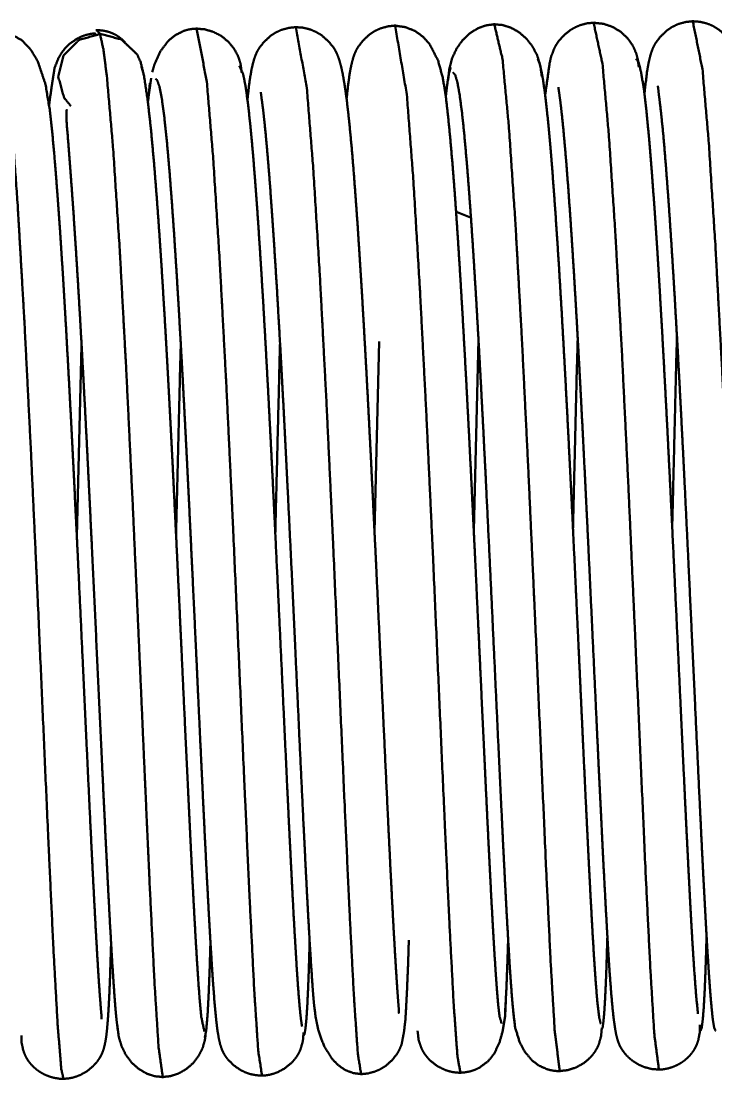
# Paper-space layout 'Layout1' of a CAD drawing. Header units: millimetres. Extents: x 0 to 420, y 0 to 297.
# Drawn here: x 212.19 to 217.09, y 42.05 to 49.51 of the extents above; entities that cross this region are included whole.
import ezdxf

# ---------------------------------------------------------------- set-up
doc = ezdxf.new("R2010")
doc.units = ezdxf.units.MM
doc.layers.add('170', color=7, linetype='Continuous', true_color=0xffffff)

psp = doc.layouts.get("Layout1")

# ---------------------------------------------------------------- linework, layer by layer
at = {"layer": '170', "color": 155, "linetype": 'Continuous', "lineweight": 50}
for p, q in [((212.721, 49.4485), (212.7461, 49.4226)), ((213.1065, 49.1113), (213.0841, 48.9421)), ((213.0974, 49.075), (213.0863, 48.9487)), ((215.3601, 48.1282), (215.2542, 48.1698)), ((214.6821, 45.91), (214.7157, 47.2524)), ((215.382, 45.9193), (215.4157, 47.2661)), ((212.6161, 47.2251), (212.5824, 45.877)), ((216.9593, 42.5718), (216.955, 42.5814))]:
    psp.add_line(p, q, dxfattribs=at)
for points, knots in [([(214.133, 49.4709), (214.0783, 49.4653), (214.0275, 49.4516), (213.9867, 49.4331), (213.9494, 49.4091), (213.9016, 49.3649), (213.8678, 49.3215), (213.8536, 49.2969), (213.8447, 49.277), (213.8364, 49.255), (213.8298, 49.2348), (213.8135, 49.1668), (213.8004, 49.0857), (213.786, 48.9621)], [0, 0, 0.079842, 0.156339, 0.221356, 0.285854, 0.380358, 0.460344, 0.501568, 0.533219, 0.567391, 0.598261, 0.699879, 0.819209, 1, 1]), ([(214.8532, 42.5161), (214.8532, 42.5163), (214.8535, 42.5222), (214.8538, 42.5322), (214.8525, 42.5548), (214.8499, 42.5869), (214.846, 42.6383), (214.8416, 42.7013), (214.8356, 42.792), (214.829, 42.8978), (214.8209, 43.0366), (214.8123, 43.1922), (214.8037, 43.3556), (214.7946, 43.5325), (214.7783, 43.8667), (214.7464, 44.5425), (214.7197, 45.1156), (214.6927, 45.691), (214.6773, 46.0122), (214.6575, 46.4132), (214.6461, 46.6377), (214.6346, 46.8584), (214.6216, 47.1002), (214.6085, 47.3345), (214.5939, 47.5847), (214.5792, 47.8227), (214.5634, 48.0652), (214.5475, 48.29), (214.533, 48.4793), (214.5183, 48.6512), (214.5018, 48.8212), (214.4849, 48.9665), (214.4714, 49.0628), (214.4569, 49.1451), (214.4454, 49.1965), (214.4327, 49.2416), (214.4255, 49.262), (214.4161, 49.2847), (214.4075, 49.3027), (214.394, 49.325), (214.3598, 49.3674), (214.3121, 49.4106), (214.2734, 49.435), (214.2315, 49.4531), (214.1785, 49.4664), (214.1218, 49.4708)], [0, 0, 0.000035, 0.000854, 0.002253, 0.005409, 0.009919, 0.01712, 0.02595, 0.038645, 0.053459, 0.072886, 0.09467, 0.117538, 0.14229, 0.189043, 0.283584, 0.363764, 0.444255, 0.48919, 0.5453, 0.576714, 0.607601, 0.641436, 0.674232, 0.70925, 0.74257, 0.776524, 0.808025, 0.834555, 0.858663, 0.882526, 0.902977, 0.916557, 0.928236, 0.935606, 0.942148, 0.945166, 0.948611, 0.951384, 0.955033, 0.962645, 0.971645, 0.978032, 0.984418, 0.992053, 1, 1]), ([(214.5878, 42.0846), (214.5644, 42.2284), (214.5374, 42.6221), (214.5059, 43.2314), (214.4702, 44.0127), (214.3875, 45.8844), (214.3424, 46.8414), (214.2962, 47.7234), (214.2499, 48.4743), (214.2047, 49.0408), (214.1269, 49.4709)], [0, 0, 0.019673, 0.072968, 0.155351, 0.260977, 0.51398, 0.643361, 0.762633, 0.864237, 0.940973, 1, 1]), ([(214.8331, 49.4818), (214.7766, 49.4759), (214.7239, 49.4612), (214.6826, 49.442), (214.6446, 49.4167), (214.5983, 49.3725), (214.5654, 49.3292), (214.5527, 49.307), (214.5447, 49.2891), (214.5359, 49.2664), (214.5295, 49.2465), (214.5181, 49.2017), (214.5082, 49.15), (214.4962, 49.066), (214.4855, 48.9678), (214.4852, 48.9643)], [0, 0, 0.081457, 0.159828, 0.225125, 0.290606, 0.382365, 0.460329, 0.497081, 0.525097, 0.559977, 0.589938, 0.656206, 0.731684, 0.85337, 0.995043, 1, 1]), ([(215.5783, 42.4422), (215.5639, 42.4935), (215.5548, 42.572), (215.5451, 42.6852), (215.5357, 42.817), (215.5257, 42.9744), (215.5163, 43.1366), (215.5065, 43.317), (215.4974, 43.4914), (215.488, 43.6785), (215.4708, 44.0328), (215.4553, 44.3604), (215.431, 44.8806), (215.4136, 45.2549), (215.3922, 45.7103), (215.379, 45.9843), (215.3657, 46.2572), (215.35, 46.5711), (215.3341, 46.8781), (215.3165, 47.203), (215.2989, 47.5135), (215.2817, 47.7977), (215.2646, 48.0637), (215.2481, 48.2993), (215.2313, 48.5146), (215.2149, 48.6995), (215.1989, 48.8606), (215.1837, 48.9921), (215.1633, 49.114), (215.1304, 49.2352), (215.0706, 49.3502), (215.0248, 49.4022), (214.9684, 49.4436), (214.9001, 49.4702), (214.8212, 49.4817)], [0, 0, 0.007365, 0.018286, 0.033985, 0.052255, 0.07405, 0.096508, 0.121473, 0.145614, 0.171507, 0.220541, 0.265868, 0.337841, 0.38963, 0.452651, 0.490563, 0.528333, 0.57177, 0.614257, 0.659233, 0.702218, 0.741568, 0.778417, 0.811059, 0.840906, 0.866562, 0.888936, 0.907245, 0.924316, 0.941682, 0.959596, 0.969172, 0.978846, 0.988972, 1, 1]), ([(215.2885, 42.0946), (215.2673, 42.2079), (215.2408, 42.5734), (215.2099, 43.1584), (215.1746, 43.9212), (215.0927, 45.7779), (215.0478, 46.7392), (215.0016, 47.6335), (214.9553, 48.4035), (214.91, 48.9946), (214.8272, 49.4818)], [0, 0, 0.015563, 0.065042, 0.14414, 0.24725, 0.498197, 0.628144, 0.749056, 0.853226, 0.93327, 1, 1]), ([(215.533, 49.4912), (215.4692, 49.4831), (215.4091, 49.4612), (215.353, 49.4257), (215.3024, 49.3774), (215.261, 49.3188), (215.2296, 49.2511), (215.2101, 49.1779), (215.2014, 49.0973)], [0, 0, 0.113232, 0.225874, 0.342827, 0.466052, 0.592339, 0.723843, 0.85724, 1, 1]), ([(215.8621, 49.1222), (215.8513, 49.1992), (215.8301, 49.269), (215.797, 49.3332), (215.7543, 49.3884), (215.7026, 49.4334), (215.6458, 49.4659), (215.5855, 49.4852), (215.5218, 49.4911)], [0, 0, 0.140442, 0.272081, 0.402466, 0.528445, 0.65217, 0.770309, 0.884626, 1, 1]), ([(215.5269, 49.4912), (215.5848, 49.2449), (215.6291, 48.7757), (215.675, 48.103), (215.7214, 47.2747), (215.7672, 46.3423), (215.8112, 45.3715), (215.8901, 43.5875), (215.9235, 42.893), (215.9526, 42.397), (215.9884, 42.1062)], [0, 0, 0.034175, 0.097821, 0.188887, 0.300928, 0.426999, 0.558251, 0.799423, 0.893338, 0.960429, 1, 1]), ([(216.2332, 49.502), (216.1826, 49.4973), (216.1351, 49.4854), (216.0963, 49.4692), (216.0603, 49.4478), (216.012, 49.4072), (215.9762, 49.3654), (215.9605, 49.3406), (215.9496, 49.3193), (215.9277, 49.263), (215.9173, 49.216), (215.8856, 48.9909)], [0, 0, 0.073552, 0.144358, 0.205283, 0.26586, 0.357149, 0.436853, 0.479272, 0.513998, 0.601354, 0.671076, 1, 1]), ([(216.5458, 49.1886), (216.5398, 49.241), (216.5262, 49.2906), (216.5014, 49.3439), (216.4673, 49.3919), (216.4186, 49.4373), (216.3625, 49.4713), (216.295, 49.4942), (216.2213, 49.5018)], [0, 0, 0.105704, 0.208646, 0.326334, 0.444318, 0.577584, 0.709016, 0.851749, 1, 1]), ([(216.2273, 49.502), (216.2899, 49.2112), (216.3344, 48.7153), (216.3805, 48.0208), (216.4269, 47.1771), (216.4725, 46.2368), (216.5162, 45.266), (216.5942, 43.5054), (216.6272, 42.8327), (216.6557, 42.3634), (216.6882, 42.1167)], [0, 0, 0.040166, 0.107406, 0.201414, 0.315539, 0.442671, 0.573921, 0.811934, 0.902898, 0.966396, 1, 1]), ([(216.9326, 49.5126), (216.8759, 49.5065), (216.8234, 49.4917), (216.7818, 49.4722), (216.7439, 49.4468), (216.697, 49.4014), (216.6642, 49.3579), (216.6509, 49.3341), (216.6429, 49.3151), (216.6343, 49.2916), (216.6274, 49.2694), (216.6161, 49.223), (216.6065, 49.1707), (216.5852, 48.9996)], [0, 0, 0.082355, 0.161189, 0.227473, 0.293385, 0.387612, 0.466313, 0.505692, 0.535407, 0.571563, 0.605204, 0.674081, 0.750952, 1, 1]), ([(217.6531, 42.5578), (217.653, 42.5582), (217.6529, 42.565), (217.6533, 42.5756), (217.6518, 42.6002), (217.6488, 42.6357), (217.6444, 42.6929), (217.6396, 42.7632), (217.633, 42.8657), (217.6257, 42.9856), (217.6167, 43.1438), (217.6071, 43.3213), (217.5975, 43.5069), (217.5875, 43.7074), (217.5782, 43.9003), (217.5595, 44.2929), (217.5396, 44.7212), (217.5193, 45.157), (217.51, 45.3568), (217.4944, 45.6867), (217.4796, 45.9964), (217.4645, 46.3052), (217.4445, 46.7037), (217.424, 47.0901), (217.4119, 47.31), (217.3997, 47.5225), (217.3862, 47.7476), (217.3726, 47.9617), (217.358, 48.179), (217.3435, 48.381), (217.33, 48.5526), (217.3164, 48.7093), (217.3009, 48.8676), (217.285, 49.0046), (217.2719, 49.0982), (217.258, 49.1788), (217.2468, 49.2311), (217.234, 49.2775), (217.2264, 49.2998), (217.2171, 49.3232), (217.2085, 49.3421), (217.1943, 49.3657), (217.1603, 49.4083), (217.1119, 49.4523), (217.0733, 49.4765), (217.0312, 49.4948), (216.9783, 49.508), (216.9214, 49.5124)], [0, 0, 0.000058, 0.000999, 0.002482, 0.005933, 0.010906, 0.018919, 0.028778, 0.043119, 0.059913, 0.082049, 0.106891, 0.132871, 0.160926, 0.18791, 0.242835, 0.302747, 0.363719, 0.391674, 0.437826, 0.481152, 0.524357, 0.580119, 0.634182, 0.664956, 0.694702, 0.726224, 0.756203, 0.786637, 0.814935, 0.838982, 0.860975, 0.883194, 0.902475, 0.91567, 0.927103, 0.934584, 0.941302, 0.944601, 0.948124, 0.951019, 0.954863, 0.962479, 0.97162, 0.977992, 0.984411, 0.992032, 1, 1]), ([(216.9266, 49.5126), (216.9951, 49.1742), (217.0398, 48.6522), (217.0859, 47.9365), (217.1323, 47.0781), (217.1777, 46.1309), (217.2617, 44.2375), (217.2983, 43.4256), (217.3307, 42.7754), (217.3587, 42.3332), (217.3881, 42.1271)], [0, 0, 0.046625, 0.11738, 0.214237, 0.330337, 0.458401, 0.714358, 0.82412, 0.912041, 0.97188, 1, 1]), ([(212.7569, 42.4735), (212.7568, 42.4904), (212.7512, 42.5581), (212.7461, 42.6239), (212.7403, 42.7052), (212.7327, 42.821), (212.7245, 42.9555), (212.7163, 43.0989), (212.7078, 43.257), (212.6998, 43.4104), (212.6915, 43.5748), (212.6771, 43.868), (212.6501, 44.4378), (212.6248, 44.983), (212.5955, 45.6077), (212.5794, 45.9444), (212.5609, 46.3202), (212.5422, 46.6891), (212.5224, 47.0624), (212.5024, 47.4183), (212.4833, 47.7382), (212.464, 48.0364), (212.4454, 48.2968), (212.4271, 48.5282), (212.4102, 48.718), (212.391, 48.8894), (212.3615, 49.0667), (212.3069, 49.2295), (212.2581, 49.3111), (212.1966, 49.3764), (212.1162, 49.4215), (212.0217, 49.4404)], [0, 0, 0.00237, 0.011867, 0.021088, 0.032498, 0.048718, 0.06756, 0.087649, 0.109775, 0.131266, 0.154273, 0.195327, 0.275077, 0.351393, 0.438844, 0.485977, 0.538585, 0.590226, 0.642497, 0.692345, 0.737156, 0.778942, 0.815435, 0.84789, 0.874538, 0.898651, 0.92379, 0.947794, 0.96109, 0.973637, 0.986526, 1, 1]), ([(212.029, 49.4403), (212.0727, 49.2832), (212.1198, 48.8456), (212.1654, 48.2129), (212.2119, 47.4112), (212.2579, 46.4976), (212.3024, 45.5311), (212.3828, 43.7051), (212.4172, 42.9766), (212.4472, 42.4355), (212.4727, 42.1203), (212.4889, 42.0517)], [0, 0, 0.02201, 0.081425, 0.167048, 0.275438, 0.398904, 0.529505, 0.776208, 0.874651, 0.947803, 0.990484, 1, 1]), ([(212.7164, 49.4269), (212.6794, 49.4229), (212.6441, 49.4147), (212.6128, 49.4032), (212.5834, 49.3886), (212.5362, 49.3563), (212.4983, 49.3196), (212.4723, 49.285), (212.4535, 49.2528), (212.4261, 49.1843), (212.417, 49.1294), (212.4049, 49.0485), (212.3914, 48.9546), (212.3861, 48.9084)], [0, 0, 0.054542, 0.107566, 0.156397, 0.204552, 0.288269, 0.365596, 0.428954, 0.483595, 0.591663, 0.673095, 0.792882, 0.931899, 1, 1]), ([(212.5413, 48.9125), (212.4926, 48.9726), (212.4515, 49.1207), (212.4884, 49.27), (212.5973, 49.3795), (212.7461, 49.4226)], [0, 0, 0.111472, 0.332894, 0.554435, 0.776864, 1, 1]), ([(212.9229, 49.3629), (212.9049, 49.3812), (212.8813, 49.4003), (212.8516, 49.4185), (212.8368, 49.4256), (212.8208, 49.4322), (212.8046, 49.4376), (212.7875, 49.442), (212.77, 49.4454), (212.7523, 49.4476), (212.7337, 49.4487), (212.7154, 49.4483)], [0, 0, 0.110682, 0.241719, 0.391934, 0.462607, 0.537382, 0.610951, 0.686885, 0.764039, 0.840844, 0.921013, 1, 1]), ([(212.7461, 49.4226), (212.7461, 49.4226), (212.8961, 49.384), (213.008, 49.2778), (213.0337, 49.2217)], [0, 0, 0.000111, 0.417574, 0.833487, 1, 1]), ([(213.1885, 42.064), (213.1586, 42.28), (213.1305, 42.729), (213.0979, 43.3849), (213.0612, 44.2009), (213.0206, 45.1268), (212.9771, 46.097), (212.9316, 47.0425), (212.8852, 47.8972), (212.839, 48.6076), (212.7944, 49.1233), (212.7697, 49.3141), (212.7461, 49.4226)], [0, 0, 0.029558, 0.09056, 0.179604, 0.290372, 0.416029, 0.547716, 0.676066, 0.792136, 0.88867, 0.958847, 0.984941, 1, 1]), ([(213.4334, 49.4601), (213.4082, 49.4588), (213.3857, 49.4564), (213.3578, 49.4505), (213.3341, 49.4427), (213.2742, 49.412), (213.2268, 49.3724), (213.1735, 49.3021), (213.1341, 49.2181), (213.1138, 49.1537)], [0, 0, 0.052681, 0.10001, 0.159539, 0.211676, 0.352154, 0.480999, 0.665405, 0.858992, 1, 1]), ([(213.7459, 49.147), (213.7373, 49.2115), (213.7179, 49.2705), (213.6869, 49.3249), (213.6461, 49.3722), (213.5965, 49.4108), (213.5416, 49.4386), (213.4833, 49.455), (213.4215, 49.46)], [0, 0, 0.130298, 0.254677, 0.380196, 0.505286, 0.631168, 0.754522, 0.875829, 1, 1]), ([(213.8887, 42.0743), (213.8615, 42.2524), (213.834, 42.674), (213.802, 43.3069), (213.7657, 44.106), (213.6823, 45.9908), (213.637, 46.9425), (213.5907, 47.8114), (213.5445, 48.5424), (213.4996, 49.0837), (213.4275, 49.4601)], [0, 0, 0.024328, 0.081384, 0.166964, 0.274995, 0.529783, 0.65846, 0.775965, 0.874894, 0.94824, 1, 1]), ([(216.2774, 42.4402), (216.2662, 42.4866), (216.2539, 42.5922), (216.2423, 42.7335), (216.2298, 42.918), (216.2185, 43.1089), (216.2065, 43.3268), (216.1961, 43.5273), (216.1853, 43.7435), (216.1738, 43.9787), (216.154, 44.3954), (216.1381, 44.7367), (216.1212, 45.0995), (216.1005, 45.5408), (216.0741, 46.0934), (216.0592, 46.3944), (216.0415, 46.7423), (216.0236, 47.0802), (216.0028, 47.4511), (215.982, 47.7985), (215.9584, 48.1582), (215.935, 48.4758), (215.9224, 48.629), (215.9099, 48.7672), (215.8969, 48.8953), (215.8841, 49.0046), (215.8708, 49.0978), (215.8578, 49.1688), (215.8445, 49.2195), (215.8314, 49.2456)], [0, 0, 0.006993, 0.022567, 0.043335, 0.070433, 0.098449, 0.130416, 0.159833, 0.191542, 0.22605, 0.287166, 0.33722, 0.390431, 0.455162, 0.536203, 0.580363, 0.631393, 0.68097, 0.735396, 0.786379, 0.839192, 0.885848, 0.90837, 0.928694, 0.947563, 0.963677, 0.97748, 0.988052, 0.995726, 1, 1]), ([(216.9633, 42.5112), (216.95, 42.6442), (216.9357, 42.8365), (216.9274, 42.9659), (216.9188, 43.1116), (216.9095, 43.2807), (216.8997, 43.465), (216.8892, 43.6732), (216.8782, 43.8959), (216.8664, 44.1424), (216.8409, 44.684), (216.8128, 45.2878), (216.7821, 45.936), (216.766, 46.2667), (216.749, 46.6057), (216.7318, 46.9368), (216.7138, 47.2679), (216.6957, 47.5828), (216.677, 47.8895), (216.6582, 48.1722), (216.639, 48.4369), (216.62, 48.6694), (216.6007, 48.8718), (216.5817, 49.0326), (216.5627, 49.1519), (216.5442, 49.2232), (216.5253, 49.2469)], [0, 0, 0.019774, 0.04831, 0.067505, 0.089101, 0.114155, 0.141457, 0.172314, 0.205307, 0.241823, 0.322053, 0.411485, 0.5075, 0.5565, 0.606722, 0.655781, 0.704838, 0.751518, 0.796978, 0.83891, 0.878175, 0.91269, 0.94278, 0.966727, 0.984606, 0.99551, 1, 1]), ([(213.4822, 42.386), (213.4605, 42.4875), (213.4478, 42.6245), (213.4341, 42.8164), (213.4209, 43.0332), (213.4068, 43.2873), (213.3937, 43.541), (213.38, 43.8186), (213.3675, 44.0782), (213.3431, 44.5963), (213.3215, 45.0607), (213.3033, 45.4498), (213.2876, 45.7811), (213.2703, 46.1393), (213.2604, 46.3392), (213.2481, 46.5823), (213.2356, 46.8215), (213.2206, 47.0986), (213.2054, 47.3661), (213.1876, 47.6625), (213.1697, 47.9409), (213.149, 48.2336), (213.1283, 48.4963), (213.1051, 48.7508), (213.082, 48.9573), (213.0566, 49.1249), (213.0314, 49.2278)], [0, 0, 0.015121, 0.035187, 0.063226, 0.094877, 0.131967, 0.169, 0.209511, 0.247397, 0.322995, 0.390757, 0.447529, 0.495867, 0.548145, 0.577309, 0.612795, 0.647704, 0.688153, 0.727201, 0.770486, 0.811144, 0.853906, 0.892311, 0.929569, 0.959848, 0.984557, 1, 1]), ([(213.0451, 49.1646), (213.0417, 49.1795), (213.0383, 49.1915), (213.0382, 49.1915)], [0, 0, 0.550663, 0.997995, 1, 1]), ([(214.1709, 42.422), (214.1639, 42.4673), (214.1566, 42.5334), (214.1486, 42.6232), (214.1403, 42.7342), (214.1313, 42.8694), (214.1219, 43.0244), (214.1118, 43.2032), (214.1014, 43.4002), (214.0902, 43.62), (214.0785, 43.8563), (214.0662, 44.1139), (214.0398, 44.6762), (214.0111, 45.2917), (213.9804, 45.9399), (213.9644, 46.2674), (213.9478, 46.5976), (213.931, 46.9197), (213.9136, 47.2376), (213.8963, 47.5404), (213.8784, 47.8324), (213.8607, 48.103), (213.8426, 48.3548), (213.8248, 48.5784), (213.8068, 48.7742), (213.7892, 48.9345), (213.7716, 49.0593), (213.7545, 49.1443), (213.727, 49.1974)], [0, 0, 0.00674, 0.016522, 0.029788, 0.046166, 0.0661, 0.08895, 0.115293, 0.144323, 0.176694, 0.211498, 0.249449, 0.332269, 0.422916, 0.518387, 0.566624, 0.61526, 0.662717, 0.709555, 0.754181, 0.797213, 0.83711, 0.874251, 0.907253, 0.936175, 0.959897, 0.97845, 0.9912, 1, 1]), ([(215.2187, 49.1851), (215.2057, 49.1363), (215.1934, 49.0569), (215.1843, 48.9755)], [0, 0, 0.237321, 0.615162, 1, 1]), ([(213.1383, 49.1046), (213.1474, 49.0997), (213.165, 49.0528), (213.1833, 48.957), (213.2008, 48.8248), (213.2187, 48.6522), (213.2357, 48.4584), (213.2529, 48.2349), (213.2689, 48.0064), (213.2849, 47.7579), (213.2996, 47.5169), (213.3142, 47.2624), (213.3274, 47.0244), (213.3405, 46.7784), (213.352, 46.5549), (213.3635, 46.3275), (213.3817, 45.9551), (213.3996, 45.5801), (213.4233, 45.0762), (213.4391, 44.7363), (213.4592, 44.3062), (213.4716, 44.0441), (213.4837, 43.7947), (213.498, 43.5092), (213.5118, 43.248), (213.5267, 42.9846), (213.5411, 42.7579), (213.553, 42.5999), (213.5651, 42.4699), (213.5742, 42.393), (213.5855, 42.3283), (213.5944, 42.2923), (213.6058, 42.2583), (213.6099, 42.2484), (213.6171, 42.2343), (213.6218, 42.2258), (213.6278, 42.216), (213.6372, 42.2022), (213.6484, 42.1877), (213.6868, 42.1489), (213.7339, 42.1157), (213.7683, 42.0985), (213.8048, 42.0856), (213.8486, 42.0769), (213.8944, 42.0745)], [0, 0, 0.001439, 0.008357, 0.021835, 0.040263, 0.064247, 0.091131, 0.122112, 0.153755, 0.188169, 0.221549, 0.256765, 0.289711, 0.323757, 0.354681, 0.386157, 0.437683, 0.489562, 0.55928, 0.606303, 0.665799, 0.702068, 0.736578, 0.776082, 0.812232, 0.848682, 0.880078, 0.90198, 0.920023, 0.930717, 0.939797, 0.944922, 0.94988, 0.95136, 0.953544, 0.95489, 0.956476, 0.958792, 0.961324, 0.968858, 0.976825, 0.982146, 0.987488, 0.993661, 1, 1]), ([(215.2362, 49.1497), (215.2514, 49.1331), (215.2669, 49.0802), (215.2829, 48.9907), (215.2992, 48.8665), (215.3158, 48.7083), (215.3325, 48.521), (215.3495, 48.3054), (215.3664, 48.0676), (215.3834, 47.807), (215.4003, 47.5306), (215.4171, 47.2366), (215.4337, 46.9323), (215.4501, 46.6167), (215.4662, 46.2973), (215.4974, 45.652), (215.527, 45.0207), (215.5547, 44.4258), (215.5804, 43.8861), (215.5924, 43.6405), (215.6038, 43.4152), (215.6148, 43.208), (215.6252, 43.0238), (215.6351, 42.8604), (215.6444, 42.7218), (215.6532, 42.6066), (215.6614, 42.517), (215.6693, 42.451)], [0, 0, 0.003361, 0.011557, 0.025086, 0.043732, 0.067392, 0.095382, 0.127551, 0.16303, 0.201877, 0.243086, 0.286898, 0.332246, 0.379263, 0.426852, 0.522974, 0.617012, 0.705628, 0.786019, 0.822609, 0.856177, 0.887041, 0.914501, 0.938862, 0.959517, 0.976716, 0.990098, 1, 1]), ([(215.9798, 49.0462), (215.9797, 49.0395), (215.9817, 49.0247), (215.985, 49.0029), (215.9901, 48.9657), (215.996, 48.9188), (216.004, 48.8485), (216.0125, 48.765), (216.0232, 48.6498), (216.0343, 48.5185), (216.0476, 48.3477), (216.0612, 48.1588), (216.0753, 47.9475), (216.0896, 47.7205), (216.1026, 47.5014), (216.1157, 47.2716), (216.1275, 47.0563), (216.1393, 46.8343), (216.1589, 46.4507), (216.1783, 46.0576), (216.1924, 45.764), (216.2189, 45.202), (216.2477, 44.5857), (216.2635, 44.2488), (216.2819, 43.868), (216.2917, 43.6693), (216.3013, 43.4812), (216.3116, 43.2872), (216.3216, 43.1082), (216.3312, 42.9473), (216.3406, 42.8026), (216.351, 42.662), (216.3616, 42.543), (216.3702, 42.4662), (216.3794, 42.4017), (216.3867, 42.3629), (216.3961, 42.327), (216.4018, 42.3102), (216.4091, 42.2923), (216.4119, 42.2861), (216.416, 42.2781), (216.4216, 42.2681), (216.429, 42.2561), (216.4419, 42.2379), (216.4574, 42.2193), (216.4811, 42.1959), (216.508, 42.1745), (216.5457, 42.1515), (216.5866, 42.1338), (216.6386, 42.1209), (216.6939, 42.1169)], [0, 0, 0.000941, 0.003033, 0.006127, 0.011396, 0.018037, 0.027962, 0.039747, 0.05598, 0.074482, 0.098521, 0.125111, 0.154829, 0.186754, 0.217561, 0.249856, 0.280123, 0.311326, 0.365242, 0.420473, 0.46173, 0.5407, 0.627292, 0.67464, 0.728136, 0.756062, 0.782498, 0.809766, 0.834933, 0.857554, 0.877899, 0.897686, 0.914456, 0.925309, 0.934453, 0.939989, 0.945203, 0.947694, 0.950406, 0.95136, 0.952616, 0.954232, 0.95621, 0.959336, 0.962737, 0.967414, 0.972233, 0.978439, 0.984699, 0.992216, 1, 1]), ([(216.6803, 49.054), (216.6808, 49.0522), (216.6833, 49.0356), (216.686, 49.008), (216.6939, 48.943), (216.7049, 48.851), (216.7202, 48.696), (216.7362, 48.5055), (216.7566, 48.2325), (216.7777, 47.919), (216.7979, 47.591), (216.8181, 47.2368), (216.8361, 46.904), (216.854, 46.5581), (216.8694, 46.248), (216.8976, 45.6645), (216.9211, 45.1641), (216.9456, 44.6381), (216.9763, 43.9865), (216.9928, 43.6497), (217.0022, 43.4637), (217.0114, 43.2899), (217.0211, 43.1125), (217.0305, 42.9519), (217.0404, 42.7969), (217.0498, 42.6654), (217.0596, 42.551), (217.0687, 42.4673), (217.0781, 42.4115), (217.0869, 42.3918), (217.0876, 42.3917)], [0, 0, 0.000281, 0.002782, 0.006948, 0.016741, 0.030613, 0.053936, 0.082567, 0.123567, 0.170618, 0.219825, 0.272947, 0.322854, 0.374727, 0.421224, 0.508695, 0.583712, 0.662559, 0.760239, 0.810734, 0.838627, 0.864695, 0.891299, 0.915383, 0.938641, 0.958382, 0.975571, 0.988187, 0.996654, 0.999891, 1, 1]), ([(213.8811, 49.0117), (213.8807, 49.0062), (213.8849, 48.972), (213.8932, 48.912), (213.8996, 48.859), (213.9064, 48.7962), (213.915, 48.7106), (213.924, 48.6125), (213.9348, 48.4856), (213.9458, 48.3445), (213.9581, 48.1752), (213.9706, 47.9917), (213.9936, 47.6273), (214.0167, 47.2273), (214.036, 46.8708), (214.0552, 46.4991), (214.0705, 46.1922), (214.0978, 45.628), (214.123, 45.0897), (214.1509, 44.4898), (214.1808, 43.8609), (214.1955, 43.5616), (214.2088, 43.3034), (214.2217, 43.069), (214.2334, 42.8783), (214.2444, 42.712), (214.2495, 42.6424), (214.2559, 42.5732), (214.2675, 42.4832), (214.2866, 42.3918), (214.3263, 42.2825), (214.3844, 42.1902), (214.4274, 42.1468), (214.4754, 42.114), (214.5324, 42.0921), (214.5941, 42.0847)], [0, 0, 0.000781, 0.005628, 0.014159, 0.021678, 0.030573, 0.042686, 0.056551, 0.074481, 0.094403, 0.118309, 0.144207, 0.195622, 0.252025, 0.302297, 0.354702, 0.397967, 0.477502, 0.553379, 0.637935, 0.726583, 0.768773, 0.805177, 0.838239, 0.865133, 0.888597, 0.898424, 0.908216, 0.920988, 0.934136, 0.95051, 0.965865, 0.974471, 0.982648, 0.991256, 1, 1]), ([(212.5122, 48.8887), (212.5097, 48.8825), (212.5092, 48.8161), (212.5247, 48.6227), (212.5322, 48.5255), (212.5417, 48.3994), (212.5519, 48.2592), (212.564, 48.0855), (212.5763, 47.8974), (212.5904, 47.6724), (212.6046, 47.4331), (212.6202, 47.1549), (212.6359, 46.8636), (212.653, 46.5329), (212.6699, 46.1935), (212.688, 45.8188), (212.7246, 45.0417), (212.7616, 44.248), (212.7795, 43.8709), (212.7977, 43.5018), (212.8148, 43.174), (212.8319, 42.8768), (212.8477, 42.64), (212.8554, 42.5429), (212.8628, 42.4649), (212.8701, 42.405), (212.8769, 42.3657)], [0, 0, 0.001018, 0.011188, 0.040873, 0.055786, 0.075142, 0.096652, 0.123294, 0.152155, 0.186641, 0.223333, 0.26597, 0.310609, 0.361288, 0.413298, 0.470692, 0.589751, 0.711339, 0.769112, 0.825663, 0.875893, 0.921456, 0.957769, 0.97268, 0.984662, 0.993897, 1, 1]), ([(213.2823, 45.8882), (213.3123, 47.1113), (213.316, 47.233)], [0, 0, 0.909508, 1, 1]), ([(213.9821, 45.8973), (214.0148, 47.2096), (214.0158, 47.2438)], [0, 0, 0.974627, 1, 1]), ([(216.1157, 47.2786), (216.1074, 46.9966), (216.0818, 45.9294)], [0, 0, 0.209077, 1, 1]), ([(216.8154, 47.2853), (216.8098, 47.0972), (216.7816, 45.9374)], [0, 0, 0.139602, 1, 1]), ([(216.2819, 42.3922), (216.291, 42.4145), (216.2969, 42.4564), (216.3025, 42.5202), (216.308, 42.6083), (216.3133, 42.7192), (216.3184, 42.856), (216.3233, 43.0144), (216.3245, 43.0576)], [0, 0, 0.035986, 0.09931, 0.195075, 0.327238, 0.493327, 0.698199, 0.935458, 1, 1]), ([(216.9806, 42.3905), (216.9817, 42.3907), (216.9898, 42.4121), (216.9975, 42.4692), (217.0041, 42.5534), (217.0104, 42.6678), (217.0159, 42.7994), (217.0211, 42.9548), (217.0241, 43.0586)], [0, 0, 0.00162, 0.03578, 0.121478, 0.247175, 0.417864, 0.613946, 0.8455, 1, 1]), ([(212.483, 42.0516), (212.5188, 42.0539), (212.5535, 42.0603), (212.5838, 42.0695), (212.6129, 42.0818), (212.6574, 42.1079), (212.6961, 42.1398), (212.72, 42.1658), (212.7394, 42.1922), (212.7454, 42.2019), (212.7504, 42.2108), (212.7537, 42.2171), (212.7565, 42.2226), (212.7664, 42.2454), (212.7717, 42.262), (212.7785, 42.2883), (212.7844, 42.3163), (212.7907, 42.3567), (212.7956, 42.4008), (212.801, 42.4642), (212.8059, 42.5365), (212.8112, 42.6363), (212.816, 42.75), (212.8245, 43.0132)], [0, 0, 0.031644, 0.062694, 0.090612, 0.118419, 0.16383, 0.207976, 0.239052, 0.26792, 0.277974, 0.286919, 0.293206, 0.298658, 0.320496, 0.335891, 0.359832, 0.384971, 0.420973, 0.460023, 0.516093, 0.57994, 0.667892, 0.76808, 1, 1]), ([(213.4851, 42.3434), (213.4953, 42.393), (213.5047, 42.502), (213.5123, 42.6456), (213.5195, 42.8329), (213.525, 43.0161)], [0, 0, 0.075098, 0.237276, 0.450503, 0.728266, 1, 1]), ([(214.1816, 42.356), (214.1882, 42.3668), (214.1956, 42.4096), (214.2026, 42.4848), (214.2087, 42.5832), (214.2145, 42.709), (214.2196, 42.8493), (214.2245, 43.0112), (214.2247, 43.0209)], [0, 0, 0.018963, 0.084019, 0.197037, 0.344527, 0.533033, 0.743002, 0.985337, 1, 1]), ([(214.5828, 42.0845), (214.6355, 42.0897), (214.685, 42.1029), (214.7245, 42.1206), (214.7611, 42.1435), (214.8067, 42.1838), (214.8412, 42.2281), (214.8494, 42.242), (214.8561, 42.2549), (214.872, 42.2903), (214.8759, 42.308), (214.8827, 42.3443), (214.8909, 42.3895), (214.8995, 42.465), (214.9051, 42.5532), (214.9122, 42.6966), (214.9192, 42.8706), (214.9241, 43.0292)], [0, 0, 0.047301, 0.093131, 0.131789, 0.170441, 0.224756, 0.27491, 0.2894, 0.302371, 0.337076, 0.353267, 0.386238, 0.427298, 0.495244, 0.57426, 0.702575, 0.858217, 1, 1]), ([(215.6029, 42.5178), (215.6114, 42.6698), (215.6195, 42.8751), (215.6242, 43.0291)], [0, 0, 0.297483, 0.69884, 1, 1]), ([(215.2826, 42.0946), (215.3211, 42.0978), (215.3551, 42.1038), (215.391, 42.1155), (215.4212, 42.1302), (215.4835, 42.176), (215.525, 42.2273), (215.5622, 42.3034), (215.5852, 42.3855), (215.6037, 42.4981), (215.6087, 42.6203)], [0, 0, 0.055581, 0.105396, 0.159718, 0.208119, 0.319515, 0.414628, 0.536687, 0.659437, 0.823854, 1, 1]), ([(215.6602, 42.5354), (215.6731, 42.4167), (215.7051, 42.3126), (215.7427, 42.2417), (215.7938, 42.1811), (215.8389, 42.1467), (215.8972, 42.1202), (215.9206, 42.1136), (215.9473, 42.1087), (215.9589, 42.1074), (215.9712, 42.1065), (215.9823, 42.1063), (215.9941, 42.1064)], [0, 0, 0.196871, 0.376233, 0.508461, 0.638934, 0.732435, 0.837951, 0.878007, 0.922819, 0.941913, 0.962327, 0.980621, 1, 1]), ([(212.8678, 42.4306), (212.877, 42.3541), (212.8968, 42.2849), (212.9281, 42.2211), (212.9692, 42.1663), (213.0191, 42.1215), (213.0741, 42.0892), (213.1326, 42.07), (213.1944, 42.0642)], [0, 0, 0.141833, 0.274432, 0.405311, 0.531429, 0.654847, 0.772325, 0.885708, 1, 1]), ([(213.1831, 42.064), (213.2441, 42.0711), (213.3013, 42.09), (213.3547, 42.1207), (213.4026, 42.1624), (213.4414, 42.2129), (213.4703, 42.2707), (213.4874, 42.3329), (213.4937, 42.4007)], [0, 0, 0.120915, 0.239621, 0.361016, 0.486084, 0.611475, 0.738758, 0.865803, 1, 1]), ([(213.8829, 42.0743), (213.9125, 42.0758), (213.9416, 42.0803), (213.9702, 42.0877), (213.9981, 42.0981), (214.0504, 42.1264), (214.0965, 42.1641), (214.1165, 42.186), (214.1341, 42.2098), (214.149, 42.2353), (214.1612, 42.2622), (214.1771, 42.3187), (214.1816, 42.3788)], [0, 0, 0.062477, 0.124372, 0.186784, 0.249457, 0.374826, 0.500079, 0.562502, 0.624873, 0.687196, 0.749358, 0.872958, 1, 1]), ([(214.986, 42.3901), (214.9924, 42.3301), (215.01, 42.2742), (215.023, 42.2477), (215.0387, 42.2226), (215.0571, 42.1994), (215.0777, 42.1781), (215.1249, 42.1419), (215.1781, 42.1151), (215.2064, 42.1056), (215.2353, 42.099), (215.2645, 42.0954), (215.2942, 42.0948)], [0, 0, 0.126937, 0.250465, 0.3126, 0.374909, 0.437309, 0.499713, 0.625017, 0.750439, 0.81311, 0.87557, 0.937487, 1, 1]), ([(215.9826, 42.1062), (216.0428, 42.1128), (216.0989, 42.1301), (216.1515, 42.1584), (216.1982, 42.1964), (216.2184, 42.2184), (216.2363, 42.2423), (216.2514, 42.268), (216.2639, 42.295), (216.2802, 42.3517), (216.2853, 42.4123)], [0, 0, 0.126434, 0.249182, 0.374125, 0.500039, 0.562516, 0.624931, 0.687253, 0.749481, 0.872904, 1, 1]), ([(216.6826, 42.1167), (216.7187, 42.1189), (216.7545, 42.1257), (216.7872, 42.136), (216.819, 42.15), (216.8475, 42.1665), (216.8735, 42.1854), (216.8967, 42.2063), (216.9165, 42.2283), (216.9338, 42.2524), (216.9473, 42.2763), (216.9584, 42.3023), (216.9663, 42.3274), (216.977, 42.383), (216.9756, 42.4324)], [0, 0, 0.074376, 0.149652, 0.220286, 0.29183, 0.359725, 0.425817, 0.490337, 0.551246, 0.612434, 0.668999, 0.727228, 0.781373, 0.898023, 1, 1]), ([(212.1917, 42.3581), (212.192, 42.3089), (212.2044, 42.2541), (212.2132, 42.2293), (212.225, 42.2036), (212.2393, 42.18), (212.2574, 42.1565), (212.2779, 42.135), (212.3017, 42.1147), (212.3283, 42.0966), (212.3573, 42.0809), (212.3895, 42.0679), (212.4225, 42.0586), (212.4585, 42.0529), (212.4946, 42.0518)], [0, 0, 0.101528, 0.217355, 0.271668, 0.329897, 0.38684, 0.447978, 0.509312, 0.573755, 0.640165, 0.707997, 0.779611, 0.850259, 0.925556, 1, 1])]:
    psp.add_open_spline(points, degree=1, knots=knots, dxfattribs=at)

doc.saveas('drawing.dxf')
